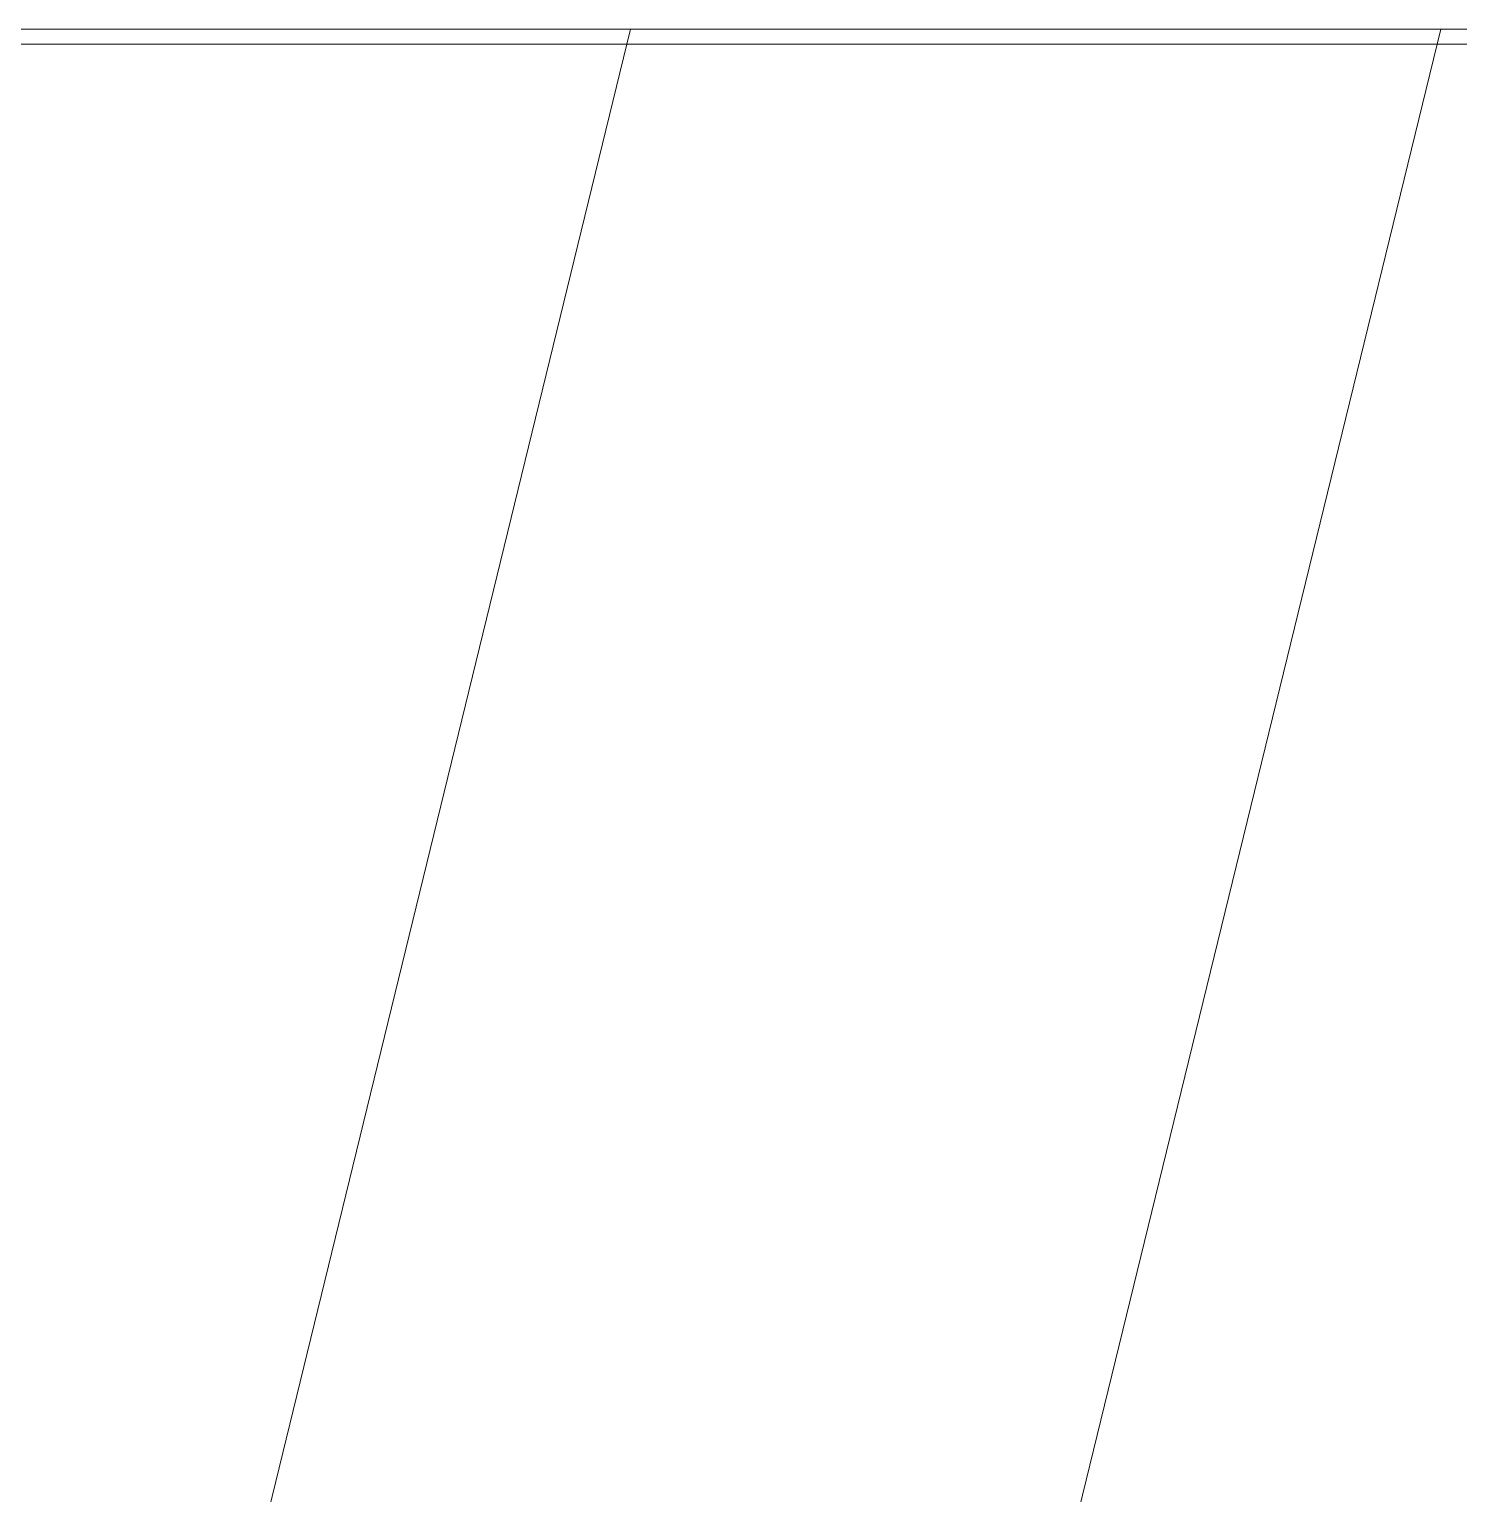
# Model space of a CAD drawing. Header units: millimetres. Extents: x 46079 to 131409, y 40831 to 60403.
# Drawn here: x 118448 to 119419, y 49564 to 50558 of the extents above; entities that cross this region are included whole.
import ezdxf

# ---------------------------------------------------------------- set-up
doc = ezdxf.new("R2010")
doc.units = ezdxf.units.MM
doc.layers.add('A-DETL-THIN', color=151, linetype='Continuous', lineweight=18)
doc.layers.add('A-WALL', color=113, linetype='Continuous', lineweight=18)

msp = doc.modelspace()

# ---------------------------------------------------------------- linework, layer by layer
at = {"layer": 'A-DETL-THIN'}
for p, q in [((119693.27, 50557.93), (116293.35, 50557.93)), ((118493.35, 49072.13), (118856.46, 50557.93)), ((119043.35, 49072.13), (119406.46, 50557.93))]:
    msp.add_line(p, q, dxfattribs=at)
at = {"layer": 'A-WALL'}
for p, q in [((116493.38, 50557.93), (119993.35, 50557.93)), ((120003.35, 50547.93), (116493.38, 50547.93))]:
    msp.add_line(p, q, dxfattribs=at)

doc.saveas('drawing.dxf')
